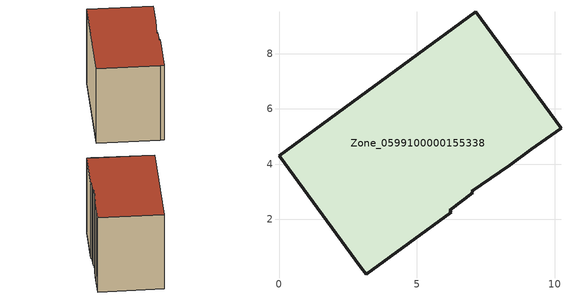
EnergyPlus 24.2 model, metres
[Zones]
Zone_0599100000155338
 floor ground (C_G): 6.25,2.25 3.15,0.01 2.97,0.27 0,4.3 7.13,9.52 10.22,5.3 9.14,4.54 8.36,3.96 6.99,3.02 7.03,2.96 6.19,2.34 z0
 wall outside (C_F): 9.14,4.54 10.22,5.3 7.13,9.52 0,4.3 2.97,0.27 3.15,0.01 6.25,2.25 6.19,2.34 7.03,2.96 6.99,3.02 8.36,3.96 9.14,4.54 z0:6.83
 roof outside (C_R): 3.15,0.01 6.25,2.25 6.19,2.34 7.03,2.96 6.99,3.02 8.36,3.96 9.14,4.54 10.22,5.3 7.13,9.52 0,4.3 2.97,0.27 z6.83
[BUILDING]
Pand.0599100000155338: North Axis=0; Terrain=City; Loads Convergence Tolerance Value=0.04; Temperature Convergence Tolerance Value=0.4; Solar Distribution=FullExterior; Maximum Number of Warmup Days=25; Minimum Number of Warmup Days=1
[Site:Location]
Rotterdam.The.Hague.AP_ZH_NLD Design_Conditions: Latitude=51.96; Longitude=4.45; Time Zone=1; Elevation=-4.5
[SITE:GROUNDTEMPERATURE:BUILDINGSURFACE]
18, 18, 18, 18, 18, 18, 18, 18, 18, 18, 18, 18
[MATERIAL] Thermal Absorptance=0.9; Solar Absorptance=0.7; Visible Absorptance=0.7
Name | Roughness | Thickness | Conductivity | Density | Specific Heat
G.TC.1946 | MediumSmooth | 0.15 | 1 | 540 | 1210
F.TC.1946 | Rough | 0.3 | 0.857143 | 1920 | 840
R.TC.1946 | MediumRough | 0.2 | 0.909091 | 1500 | 1000
[CONSTRUCTION]
C_G: G.TC.1946
C_F: F.TC.1946
C_R: R.TC.1946
[ZONE]
Zone_0599100000155338: Type=1; Multiplier=1; Ceiling Height=Autocalculate; Volume=Autocalculate; Floor Area=autocalculate; Part of Total Floor Area=Yes
[ZONEINFILTRATION:DESIGNFLOWRATE]
Infil_Zone_0599100000155338: Zone or ZoneList or Space or SpaceList=Zone_0599100000155338; Schedule=AlwaysOn; Design Flow Rate Calculation Method=Flow/Area; Flow Rate per Floor Area=0.003; Constant Term Coefficient=1; Temperature Term Coefficient=0; Velocity Term Coefficient=0; Velocity Squared Term Coefficient=0
[HVACTEMPLATE:ZONE:IDEALLOADSAIRSYSTEM]
Zone_0599100000155338: Maximum Heating Supply Air Temperature=50; Minimum Cooling Supply Air Temperature=13; Maximum Heating Supply Air Humidity Ratio=0.0156; Minimum Cooling Supply Air Humidity Ratio=0.0077; Heating Limit=NoLimit; Cooling Limit=NoLimit; Dehumidification Control Type=ConstantSensibleHeatRatio; Cooling Sensible Heat Ratio=0.7; Dehumidification Setpoint=60; Humidification Control Type=None; Humidification Setpoint=30; Outdoor Air Method=None; Outdoor Air Flow Rate per Person=0.00944; Outdoor Air Flow Rate per Zone Floor Area=0; Outdoor Air Flow Rate per Zone=0; Demand Controlled Ventilation Type=None; Outdoor Air Economizer Type=NoEconomizer; Heat Recovery Type=None; Sensible Heat Recovery Effectiveness=0.7; Latent Heat Recovery Effectiveness=0.65
[ZONECONTROL:THERMOSTAT]
ThermostatControl_Zone_0599100000155338: Zone or ZoneList=Zone_0599100000155338; Control Type Schedule=DualSetpointControlType; Control 1=Thermostat_Zone_0599100000155338; Temperature Difference Between Cutout And Setpoint=0
[THERMOSTATSETPOINT:DUALSETPOINT]
Thermostat_Zone_0599100000155338: Heating Setpoint Temperature Schedule=HeatingSetpoint_Zone_0599100000155338; Cooling Setpoint Temperature Schedule=CoolingSetpoint_Zone_0599100000155338
[SCHEDULE:COMPACT]
HeatingSetpoint_Zone_0599100000155338: Through: 12/31, For: AllDays, Until: 24:00, 21
CoolingSetpoint_Zone_0599100000155338: Through: 12/31, For: AllDays, Until: 24:00, 24
DualSetpointControlType: Through: 12/31, For: AllDays, Until: 24:00, 4
AlwaysOn: Through: 12/31, For: AllDays, Until: 24:00, 1
